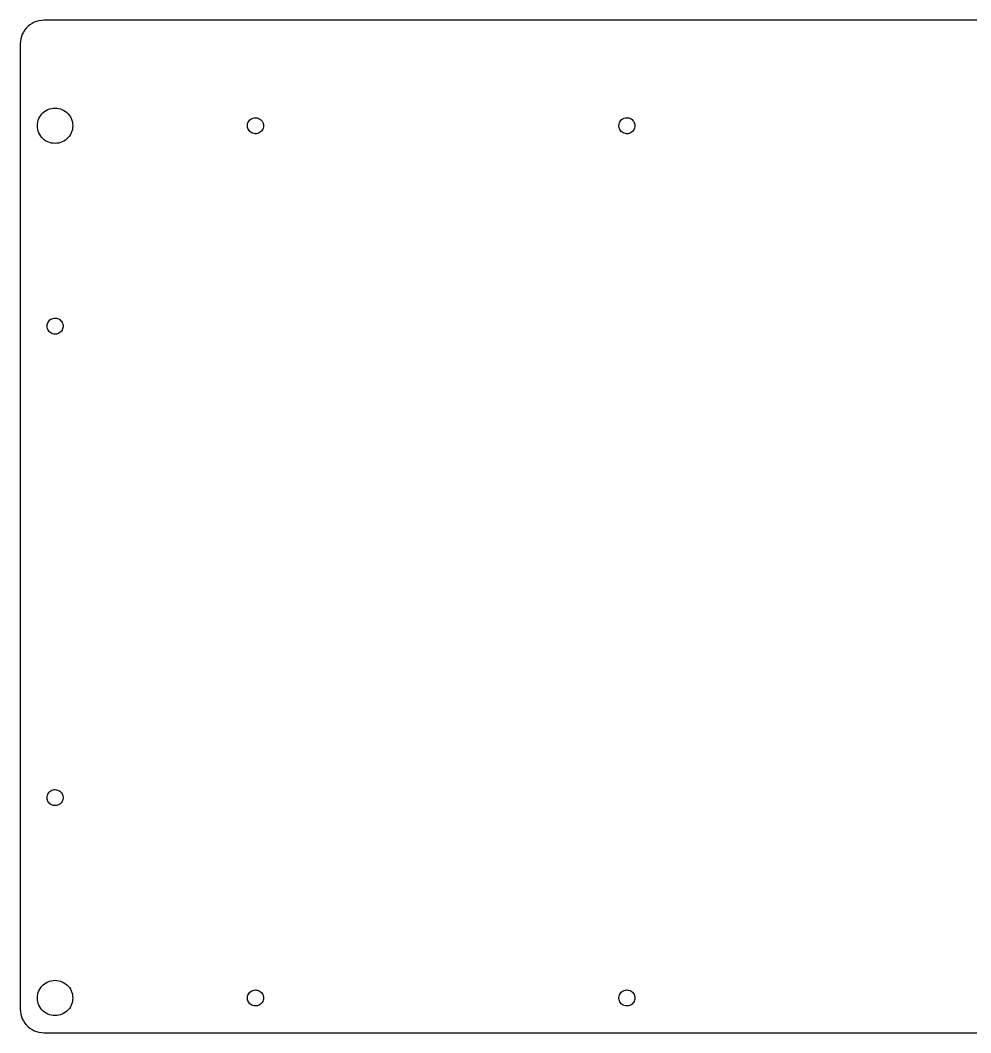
# Model space of a CAD drawing. Header units: metres. Extents: x -207 to 207, y -107 to 107.
# Drawn here: x -207.4 to -5.8, y -107.4 to 107.4 of the extents above; entities that cross this region are included whole.
import ezdxf

# ---------------------------------------------------------------- set-up
doc = ezdxf.new("R2010")
doc.units = ezdxf.units.M

msp = doc.modelspace()

# ---------------------------------------------------------------- linework, layer by layer
for p, q in [((-202.375, 107.375), (-202.898, 107.348)), ((202.375, 107.375), (-202.375, 107.375)), ((-206.42, 105.314), (-206.705, 104.875)), ((-206.091, 105.721), (-206.42, 105.314)), ((-205.721, 106.091), (-206.091, 105.721)), ((-205.314, 106.42), (-205.721, 106.091)), ((-204.875, 106.705), (-205.314, 106.42)), ((-204.409, 106.943), (-204.875, 106.705)), ((-203.92, 107.13), (-204.409, 106.943)), ((-203.415, 107.266), (-203.92, 107.13)), ((-202.898, 107.348), (-203.415, 107.266)), ((-207.266, 103.415), (-207.348, 102.898)), ((-207.13, 103.92), (-207.266, 103.415)), ((-206.943, 104.409), (-207.13, 103.92)), ((-206.705, 104.875), (-206.943, 104.409)), ((-207.348, 102.898), (-207.375, 102.375)), ((-207.375, 102.375), (-207.375, -102.375)), ((-202.204, 88.0338), (-201.875, 88.2476)), ((-201.875, 88.2476), (-201.525, 88.4258)), ((-201.525, 88.4258), (-201.159, 88.5665)), ((-201.159, 88.5665), (-200.78, 88.668)), ((-200.78, 88.668), (-200.392, 88.7294)), ((-200.392, 88.7294), (-200, 88.75)), ((-200, 88.75), (-199.608, 88.7294)), ((-199.608, 88.7294), (-199.22, 88.668)), ((-199.22, 88.668), (-198.841, 88.5665)), ((-198.841, 88.5665), (-198.475, 88.4258)), ((-198.475, 88.4258), (-198.125, 88.2476)), ((-198.125, 88.2476), (-197.796, 88.0338)), ((-203.668, 85.7797), (-203.566, 86.1588)), ((-203.566, 86.1588), (-203.426, 86.5253)), ((-203.426, 86.5253), (-203.248, 86.875)), ((-203.248, 86.875), (-203.034, 87.2042)), ((-203.034, 87.2042), (-202.787, 87.5092)), ((-202.787, 87.5092), (-202.509, 87.7868)), ((-202.509, 87.7868), (-202.204, 88.0338)), ((-197.796, 88.0338), (-197.491, 87.7868)), ((-197.491, 87.7868), (-197.213, 87.5092)), ((-197.213, 87.5092), (-196.966, 87.2042)), ((-196.966, 87.2042), (-196.752, 86.875)), ((-196.752, 86.875), (-196.574, 86.5253)), ((-196.574, 86.5253), (-196.434, 86.1588)), ((-196.434, 86.1588), (-196.332, 85.7797)), ((-158.982, 85.832), (-158.846, 86.039)), ((-158.846, 86.039), (-158.68, 86.2238)), ((-158.68, 86.2238), (-158.489, 86.3826)), ((-158.489, 86.3826), (-158.277, 86.5119)), ((-158.277, 86.5119), (-158.049, 86.6089)), ((-158.049, 86.6089), (-157.809, 86.6717)), ((-157.809, 86.6717), (-157.562, 86.6989)), ((-157.562, 86.6989), (-157.314, 86.6898)), ((-157.314, 86.6898), (-157.07, 86.6447)), ((-157.07, 86.6447), (-156.835, 86.5646)), ((-156.835, 86.5646), (-156.614, 86.4511)), ((-156.614, 86.4511), (-156.413, 86.3067)), ((-156.413, 86.3067), (-156.234, 86.1344)), ((-156.234, 86.1344), (-156.082, 85.938)), ((-156.082, 85.938), (-155.961, 85.7216)), ((-80.2325, 85.832), (-80.0955, 86.039)), ((-80.0955, 86.039), (-79.9299, 86.2238)), ((-79.9299, 86.2238), (-79.7392, 86.3826)), ((-79.7392, 86.3826), (-79.5273, 86.5119)), ((-79.5273, 86.5119), (-79.2989, 86.6089)), ((-79.2989, 86.6089), (-79.0588, 86.6717)), ((-79.0588, 86.6717), (-78.8121, 86.6989)), ((-78.8121, 86.6989), (-78.5641, 86.6898)), ((-78.5641, 86.6898), (-78.32, 86.6447)), ((-78.32, 86.6447), (-78.0851, 86.5646)), ((-78.0851, 86.5646), (-77.8644, 86.4511)), ((-77.8644, 86.4511), (-77.6626, 86.3067)), ((-77.6626, 86.3067), (-77.4839, 86.1344)), ((-77.4839, 86.1344), (-77.3322, 85.938)), ((-77.3322, 85.938), (-77.2107, 85.7216)), ((-203.75, 85), (-203.729, 85.392)), ((-203.729, 84.608), (-203.75, 85)), ((-203.729, 85.392), (-203.668, 85.7797)), ((-203.668, 84.2203), (-203.729, 84.608)), ((-203.566, 83.8412), (-203.668, 84.2203)), ((-203.426, 83.4747), (-203.566, 83.8412)), ((-196.434, 83.8412), (-196.574, 83.4747)), ((-196.332, 84.2203), (-196.434, 83.8412)), ((-196.332, 85.7797), (-196.271, 85.392)), ((-196.271, 84.608), (-196.332, 84.2203)), ((-196.271, 85.392), (-196.25, 85)), ((-196.25, 85), (-196.271, 84.608)), ((-159.195, 85.1241), (-159.159, 85.3696)), ((-159.195, 84.8759), (-159.195, 85.1241)), ((-159.159, 84.6304), (-159.195, 84.8759)), ((-159.159, 85.3696), (-159.088, 85.6073)), ((-159.088, 84.3927), (-159.159, 84.6304)), ((-159.088, 85.6073), (-158.982, 85.832)), ((-158.982, 84.168), (-159.088, 84.3927)), ((-158.846, 83.961), (-158.982, 84.168)), ((-158.68, 83.7762), (-158.846, 83.961)), ((-158.489, 83.6174), (-158.68, 83.7762)), ((-156.234, 83.8656), (-156.413, 83.6933)), ((-156.082, 84.062), (-156.234, 83.8656)), ((-155.961, 84.2784), (-156.082, 84.062)), ((-155.961, 85.7216), (-155.872, 85.4898)), ((-155.872, 84.5102), (-155.961, 84.2784)), ((-155.872, 85.4898), (-155.818, 85.2475)), ((-155.818, 84.7525), (-155.872, 84.5102)), ((-155.818, 85.2475), (-155.8, 85)), ((-155.8, 85), (-155.818, 84.7525)), ((-80.4455, 85.1241), (-80.4093, 85.3696)), ((-80.4455, 84.8759), (-80.4455, 85.1241)), ((-80.4093, 84.6304), (-80.4455, 84.8759)), ((-80.4093, 85.3696), (-80.3378, 85.6073)), ((-80.3378, 84.3927), (-80.4093, 84.6304)), ((-80.3378, 85.6073), (-80.2325, 85.832)), ((-80.2325, 84.168), (-80.3378, 84.3927)), ((-80.0955, 83.961), (-80.2325, 84.168)), ((-79.9299, 83.7762), (-80.0955, 83.961)), ((-79.7392, 83.6174), (-79.9299, 83.7762)), ((-77.4839, 83.8656), (-77.6626, 83.6933)), ((-77.3322, 84.062), (-77.4839, 83.8656)), ((-77.2107, 84.2784), (-77.3322, 84.062)), ((-77.2107, 85.7216), (-77.1221, 85.4898)), ((-77.1221, 84.5102), (-77.2107, 84.2784)), ((-77.1221, 85.4898), (-77.0681, 85.2475)), ((-77.0681, 84.7525), (-77.1221, 84.5102)), ((-77.0681, 85.2475), (-77.05, 85)), ((-77.05, 85), (-77.0681, 84.7525)), ((-203.248, 83.125), (-203.426, 83.4747)), ((-203.034, 82.7958), (-203.248, 83.125)), ((-202.787, 82.4908), (-203.034, 82.7958)), ((-202.509, 82.2132), (-202.787, 82.4908)), ((-202.204, 81.9662), (-202.509, 82.2132)), ((-201.875, 81.7524), (-202.204, 81.9662)), ((-201.525, 81.5742), (-201.875, 81.7524)), ((-198.125, 81.7524), (-198.475, 81.5742)), ((-197.796, 81.9662), (-198.125, 81.7524)), ((-197.491, 82.2132), (-197.796, 81.9662)), ((-197.213, 82.4908), (-197.491, 82.2132)), ((-196.966, 82.7958), (-197.213, 82.4908)), ((-196.752, 83.125), (-196.966, 82.7958)), ((-196.574, 83.4747), (-196.752, 83.125)), ((-158.277, 83.4881), (-158.489, 83.6174)), ((-158.049, 83.3911), (-158.277, 83.4881)), ((-157.809, 83.3283), (-158.049, 83.3911)), ((-157.562, 83.3011), (-157.809, 83.3283)), ((-157.314, 83.3102), (-157.562, 83.3011)), ((-157.07, 83.3553), (-157.314, 83.3102)), ((-156.835, 83.4354), (-157.07, 83.3553)), ((-156.614, 83.5489), (-156.835, 83.4354)), ((-156.413, 83.6933), (-156.614, 83.5489)), ((-79.5273, 83.4881), (-79.7392, 83.6174)), ((-79.2989, 83.3911), (-79.5273, 83.4881)), ((-79.0588, 83.3283), (-79.2989, 83.3911)), ((-78.8121, 83.3011), (-79.0588, 83.3283)), ((-78.5641, 83.3102), (-78.8121, 83.3011)), ((-78.32, 83.3553), (-78.5641, 83.3102)), ((-78.0851, 83.4354), (-78.32, 83.3553)), ((-77.8644, 83.5489), (-78.0851, 83.4354)), ((-77.6626, 83.6933), (-77.8644, 83.5489)), ((-201.159, 81.4335), (-201.525, 81.5742)), ((-200.78, 81.3319), (-201.159, 81.4335)), ((-200.392, 81.2705), (-200.78, 81.3319)), ((-200, 81.25), (-200.392, 81.2705)), ((-199.608, 81.2705), (-200, 81.25)), ((-199.22, 81.3319), (-199.608, 81.2705)), ((-198.841, 81.4335), (-199.22, 81.3319)), ((-198.475, 81.5742), (-198.841, 81.4335)), ((-201.682, 42.7475), (-201.628, 42.9898)), ((-201.628, 42.9898), (-201.539, 43.2216)), ((-201.539, 43.2216), (-201.418, 43.438)), ((-201.418, 43.438), (-201.266, 43.6344)), ((-201.266, 43.6344), (-201.087, 43.8067)), ((-201.087, 43.8067), (-200.886, 43.9511)), ((-200.886, 43.9511), (-200.665, 44.0646)), ((-200.665, 44.0646), (-200.43, 44.1447)), ((-200.43, 44.1447), (-200.186, 44.1898)), ((-200.186, 44.1898), (-199.938, 44.1989)), ((-199.938, 44.1989), (-199.691, 44.1717)), ((-199.691, 44.1717), (-199.451, 44.1089)), ((-199.451, 44.1089), (-199.223, 44.0119)), ((-199.223, 44.0119), (-199.011, 43.8826)), ((-199.011, 43.8826), (-198.82, 43.7238)), ((-198.82, 43.7238), (-198.654, 43.539)), ((-198.654, 43.539), (-198.518, 43.332)), ((-198.518, 43.332), (-198.412, 43.1073)), ((-198.412, 43.1073), (-198.341, 42.8696)), ((-201.7, 42.5), (-201.682, 42.7475)), ((-201.682, 42.2525), (-201.7, 42.5)), ((-201.628, 42.0102), (-201.682, 42.2525)), ((-201.539, 41.7784), (-201.628, 42.0102)), ((-201.418, 41.562), (-201.539, 41.7784)), ((-201.266, 41.3656), (-201.418, 41.562)), ((-201.087, 41.1933), (-201.266, 41.3656)), ((-200.886, 41.0489), (-201.087, 41.1933)), ((-200.665, 40.9354), (-200.886, 41.0489)), ((-200.43, 40.8553), (-200.665, 40.9354)), ((-200.186, 40.8102), (-200.43, 40.8553)), ((-199.938, 40.8011), (-200.186, 40.8102)), ((-199.691, 40.8283), (-199.938, 40.8011)), ((-199.451, 40.8911), (-199.691, 40.8283)), ((-199.223, 40.9881), (-199.451, 40.8911)), ((-199.011, 41.1174), (-199.223, 40.9881)), ((-198.82, 41.2762), (-199.011, 41.1174)), ((-198.654, 41.461), (-198.82, 41.2762)), ((-198.518, 41.668), (-198.654, 41.461)), ((-198.412, 41.8927), (-198.518, 41.668)), ((-198.341, 42.1304), (-198.412, 41.8927)), ((-198.341, 42.8696), (-198.305, 42.6241)), ((-198.305, 42.3759), (-198.341, 42.1304)), ((-198.305, 42.6241), (-198.305, 42.3759)), ((-200.43, -55.8553), (-200.186, -55.8102)), ((-200.186, -55.8102), (-199.938, -55.8011)), ((-199.938, -55.8011), (-199.691, -55.8283)), ((-199.691, -55.8283), (-199.451, -55.8911)), ((-201.7, -57.5), (-201.682, -57.2525)), ((-201.682, -57.7475), (-201.7, -57.5)), ((-201.682, -57.2525), (-201.628, -57.0102)), ((-201.628, -57.9898), (-201.682, -57.7475)), ((-201.628, -57.0102), (-201.539, -56.7784)), ((-201.539, -56.7784), (-201.418, -56.562)), ((-201.418, -56.562), (-201.266, -56.3656)), ((-201.266, -56.3656), (-201.087, -56.1933)), ((-201.087, -56.1933), (-200.886, -56.0489)), ((-200.886, -56.0489), (-200.665, -55.9354)), ((-200.665, -55.9354), (-200.43, -55.8553)), ((-199.451, -55.8911), (-199.223, -55.9881)), ((-199.223, -55.9881), (-199.011, -56.1174)), ((-199.011, -56.1174), (-198.82, -56.2762)), ((-198.82, -56.2762), (-198.654, -56.461)), ((-198.654, -56.461), (-198.518, -56.668)), ((-198.518, -56.668), (-198.412, -56.8927)), ((-198.412, -56.8927), (-198.341, -57.1304)), ((-198.341, -57.8696), (-198.412, -58.1073)), ((-198.341, -57.1304), (-198.305, -57.3759)), ((-198.305, -57.6241), (-198.341, -57.8696)), ((-198.305, -57.3759), (-198.305, -57.6241)), ((-201.539, -58.2216), (-201.628, -57.9898)), ((-201.418, -58.438), (-201.539, -58.2216)), ((-201.266, -58.6344), (-201.418, -58.438)), ((-201.087, -58.8067), (-201.266, -58.6344)), ((-200.886, -58.9511), (-201.087, -58.8067)), ((-200.665, -59.0646), (-200.886, -58.9511)), ((-200.43, -59.1447), (-200.665, -59.0646)), ((-200.186, -59.1898), (-200.43, -59.1447)), ((-199.938, -59.1989), (-200.186, -59.1898)), ((-199.691, -59.1717), (-199.938, -59.1989)), ((-199.451, -59.1089), (-199.691, -59.1717)), ((-199.223, -59.0119), (-199.451, -59.1089)), ((-199.011, -58.8826), (-199.223, -59.0119)), ((-198.82, -58.7238), (-199.011, -58.8826)), ((-198.654, -58.539), (-198.82, -58.7238)), ((-198.518, -58.332), (-198.654, -58.539)), ((-198.412, -58.1073), (-198.518, -58.332)), ((-201.875, -96.7524), (-201.525, -96.5742)), ((-201.525, -96.5742), (-201.159, -96.4335)), ((-201.159, -96.4335), (-200.78, -96.3319)), ((-200.78, -96.3319), (-200.392, -96.2705)), ((-200.392, -96.2705), (-200, -96.25)), ((-200, -96.25), (-199.608, -96.2705)), ((-199.608, -96.2705), (-199.22, -96.3319)), ((-199.22, -96.3319), (-198.841, -96.4335)), ((-198.841, -96.4335), (-198.475, -96.5742)), ((-198.475, -96.5742), (-198.125, -96.7524)), ((-203.566, -98.8412), (-203.426, -98.4747)), ((-203.426, -98.4747), (-203.248, -98.125)), ((-203.248, -98.125), (-203.034, -97.7958)), ((-203.034, -97.7958), (-202.787, -97.4908)), ((-202.787, -97.4908), (-202.509, -97.2132)), ((-202.509, -97.2132), (-202.204, -96.9662)), ((-202.204, -96.9662), (-201.875, -96.7524)), ((-198.125, -96.7524), (-197.796, -96.9662)), ((-197.796, -96.9662), (-197.491, -97.2132)), ((-197.491, -97.2132), (-197.213, -97.4908)), ((-197.213, -97.4908), (-196.966, -97.7958)), ((-196.966, -97.7958), (-196.752, -98.125)), ((-196.752, -98.125), (-196.574, -98.4747)), ((-196.574, -98.4747), (-196.434, -98.8412)), ((-158.846, -98.961), (-158.68, -98.7762)), ((-158.68, -98.7762), (-158.489, -98.6174)), ((-158.489, -98.6174), (-158.277, -98.4881)), ((-158.277, -98.4881), (-158.049, -98.3911)), ((-158.049, -98.3911), (-157.809, -98.3283)), ((-157.809, -98.3283), (-157.562, -98.3011)), ((-157.562, -98.3011), (-157.314, -98.3102)), ((-157.314, -98.3102), (-157.07, -98.3553)), ((-157.07, -98.3553), (-156.835, -98.4354)), ((-156.835, -98.4354), (-156.614, -98.5489)), ((-156.614, -98.5489), (-156.413, -98.6933)), ((-156.413, -98.6933), (-156.234, -98.8656)), ((-80.0955, -98.961), (-79.9299, -98.7762)), ((-79.9299, -98.7762), (-79.7392, -98.6174)), ((-79.7392, -98.6174), (-79.5273, -98.4881)), ((-79.5273, -98.4881), (-79.2989, -98.3911)), ((-79.2989, -98.3911), (-79.0588, -98.3283)), ((-79.0588, -98.3283), (-78.8121, -98.3011)), ((-78.8121, -98.3011), (-78.5641, -98.3102)), ((-78.5641, -98.3102), (-78.32, -98.3553)), ((-78.32, -98.3553), (-78.0851, -98.4354)), ((-78.0851, -98.4354), (-77.8644, -98.5489)), ((-77.8644, -98.5489), (-77.6626, -98.6933)), ((-77.6626, -98.6933), (-77.4839, -98.8656)), ((-203.75, -100), (-203.729, -99.608)), ((-203.729, -100.392), (-203.75, -100)), ((-203.729, -99.608), (-203.668, -99.2203)), ((-203.668, -100.78), (-203.729, -100.392)), ((-203.668, -99.2203), (-203.566, -98.8412)), ((-203.566, -101.159), (-203.668, -100.78)), ((-196.434, -98.8412), (-196.332, -99.2203)), ((-196.332, -100.78), (-196.434, -101.159)), ((-196.332, -99.2203), (-196.271, -99.608)), ((-196.271, -100.392), (-196.332, -100.78)), ((-196.271, -99.608), (-196.25, -100)), ((-196.25, -100), (-196.271, -100.392)), ((-159.195, -99.8759), (-159.159, -99.6304)), ((-159.195, -100.124), (-159.195, -99.8759)), ((-159.159, -100.37), (-159.195, -100.124)), ((-159.159, -99.6304), (-159.088, -99.3927)), ((-159.088, -100.607), (-159.159, -100.37)), ((-159.088, -99.3927), (-158.982, -99.168)), ((-158.982, -100.832), (-159.088, -100.607)), ((-158.982, -99.168), (-158.846, -98.961)), ((-158.846, -101.039), (-158.982, -100.832)), ((-156.234, -98.8656), (-156.082, -99.062)), ((-156.082, -99.062), (-155.961, -99.2784)), ((-155.961, -100.722), (-156.082, -100.938)), ((-155.961, -99.2784), (-155.872, -99.5102)), ((-155.872, -100.49), (-155.961, -100.722)), ((-155.872, -99.5102), (-155.818, -99.7525)), ((-155.818, -100.248), (-155.872, -100.49)), ((-155.818, -99.7525), (-155.8, -100)), ((-155.8, -100), (-155.818, -100.248)), ((-80.4455, -99.8759), (-80.4093, -99.6304)), ((-80.4455, -100.124), (-80.4455, -99.8759)), ((-80.4093, -100.37), (-80.4455, -100.124)), ((-80.4093, -99.6304), (-80.3378, -99.3927)), ((-80.3378, -100.607), (-80.4093, -100.37)), ((-80.3378, -99.3927), (-80.2325, -99.168)), ((-80.2325, -100.832), (-80.3378, -100.607)), ((-80.2325, -99.168), (-80.0955, -98.961)), ((-80.0955, -101.039), (-80.2325, -100.832)), ((-77.4839, -98.8656), (-77.3322, -99.062)), ((-77.3322, -99.062), (-77.2107, -99.2784)), ((-77.2107, -100.722), (-77.3322, -100.938)), ((-77.2107, -99.2784), (-77.1221, -99.5102)), ((-77.1221, -100.49), (-77.2107, -100.722)), ((-77.1221, -99.5102), (-77.0681, -99.7525)), ((-77.0681, -100.248), (-77.1221, -100.49)), ((-77.0681, -99.7525), (-77.05, -100)), ((-77.05, -100), (-77.0681, -100.248)), ((-207.375, -102.375), (-207.348, -102.898)), ((-207.348, -102.898), (-207.266, -103.415)), ((-203.426, -101.525), (-203.566, -101.159)), ((-203.248, -101.875), (-203.426, -101.525)), ((-203.034, -102.204), (-203.248, -101.875)), ((-202.787, -102.509), (-203.034, -102.204)), ((-202.509, -102.787), (-202.787, -102.509)), ((-202.204, -103.034), (-202.509, -102.787)), ((-201.875, -103.248), (-202.204, -103.034)), ((-197.796, -103.034), (-198.125, -103.248)), ((-197.491, -102.787), (-197.796, -103.034)), ((-197.213, -102.509), (-197.491, -102.787)), ((-196.966, -102.204), (-197.213, -102.509)), ((-196.752, -101.875), (-196.966, -102.204)), ((-196.574, -101.525), (-196.752, -101.875)), ((-196.434, -101.159), (-196.574, -101.525)), ((-158.68, -101.224), (-158.846, -101.039)), ((-158.489, -101.383), (-158.68, -101.224)), ((-158.277, -101.512), (-158.489, -101.383)), ((-158.049, -101.609), (-158.277, -101.512)), ((-157.809, -101.672), (-158.049, -101.609)), ((-157.562, -101.699), (-157.809, -101.672)), ((-157.314, -101.69), (-157.562, -101.699)), ((-157.07, -101.645), (-157.314, -101.69)), ((-156.835, -101.565), (-157.07, -101.645)), ((-156.614, -101.451), (-156.835, -101.565)), ((-156.413, -101.307), (-156.614, -101.451)), ((-156.234, -101.134), (-156.413, -101.307)), ((-156.082, -100.938), (-156.234, -101.134)), ((-79.9299, -101.224), (-80.0955, -101.039)), ((-79.7392, -101.383), (-79.9299, -101.224)), ((-79.5273, -101.512), (-79.7392, -101.383)), ((-79.2989, -101.609), (-79.5273, -101.512)), ((-79.0588, -101.672), (-79.2989, -101.609)), ((-78.8121, -101.699), (-79.0588, -101.672)), ((-78.5641, -101.69), (-78.8121, -101.699)), ((-78.32, -101.645), (-78.5641, -101.69)), ((-78.0851, -101.565), (-78.32, -101.645)), ((-77.8644, -101.451), (-78.0851, -101.565)), ((-77.6626, -101.307), (-77.8644, -101.451)), ((-77.4839, -101.134), (-77.6626, -101.307)), ((-77.3322, -100.938), (-77.4839, -101.134)), ((-207.266, -103.415), (-207.13, -103.92)), ((-207.13, -103.92), (-206.943, -104.409)), ((-206.943, -104.409), (-206.705, -104.875)), ((-206.705, -104.875), (-206.42, -105.314)), ((-201.525, -103.426), (-201.875, -103.248)), ((-201.159, -103.566), (-201.525, -103.426)), ((-200.78, -103.668), (-201.159, -103.566)), ((-200.392, -103.729), (-200.78, -103.668)), ((-200, -103.75), (-200.392, -103.729)), ((-199.608, -103.729), (-200, -103.75)), ((-199.22, -103.668), (-199.608, -103.729)), ((-198.841, -103.566), (-199.22, -103.668)), ((-198.475, -103.426), (-198.841, -103.566)), ((-198.125, -103.248), (-198.475, -103.426)), ((-206.42, -105.314), (-206.091, -105.721)), ((-206.091, -105.721), (-205.721, -106.091)), ((-205.721, -106.091), (-205.314, -106.42)), ((-205.314, -106.42), (-204.875, -106.705)), ((-204.875, -106.705), (-204.409, -106.943)), ((-204.409, -106.943), (-203.92, -107.13)), ((-203.92, -107.13), (-203.415, -107.266)), ((-203.415, -107.266), (-202.898, -107.348)), ((-202.898, -107.348), (-202.375, -107.375)), ((-202.375, -107.375), (202.375, -107.375))]:
    msp.add_line(p, q)

doc.saveas('drawing.dxf')
